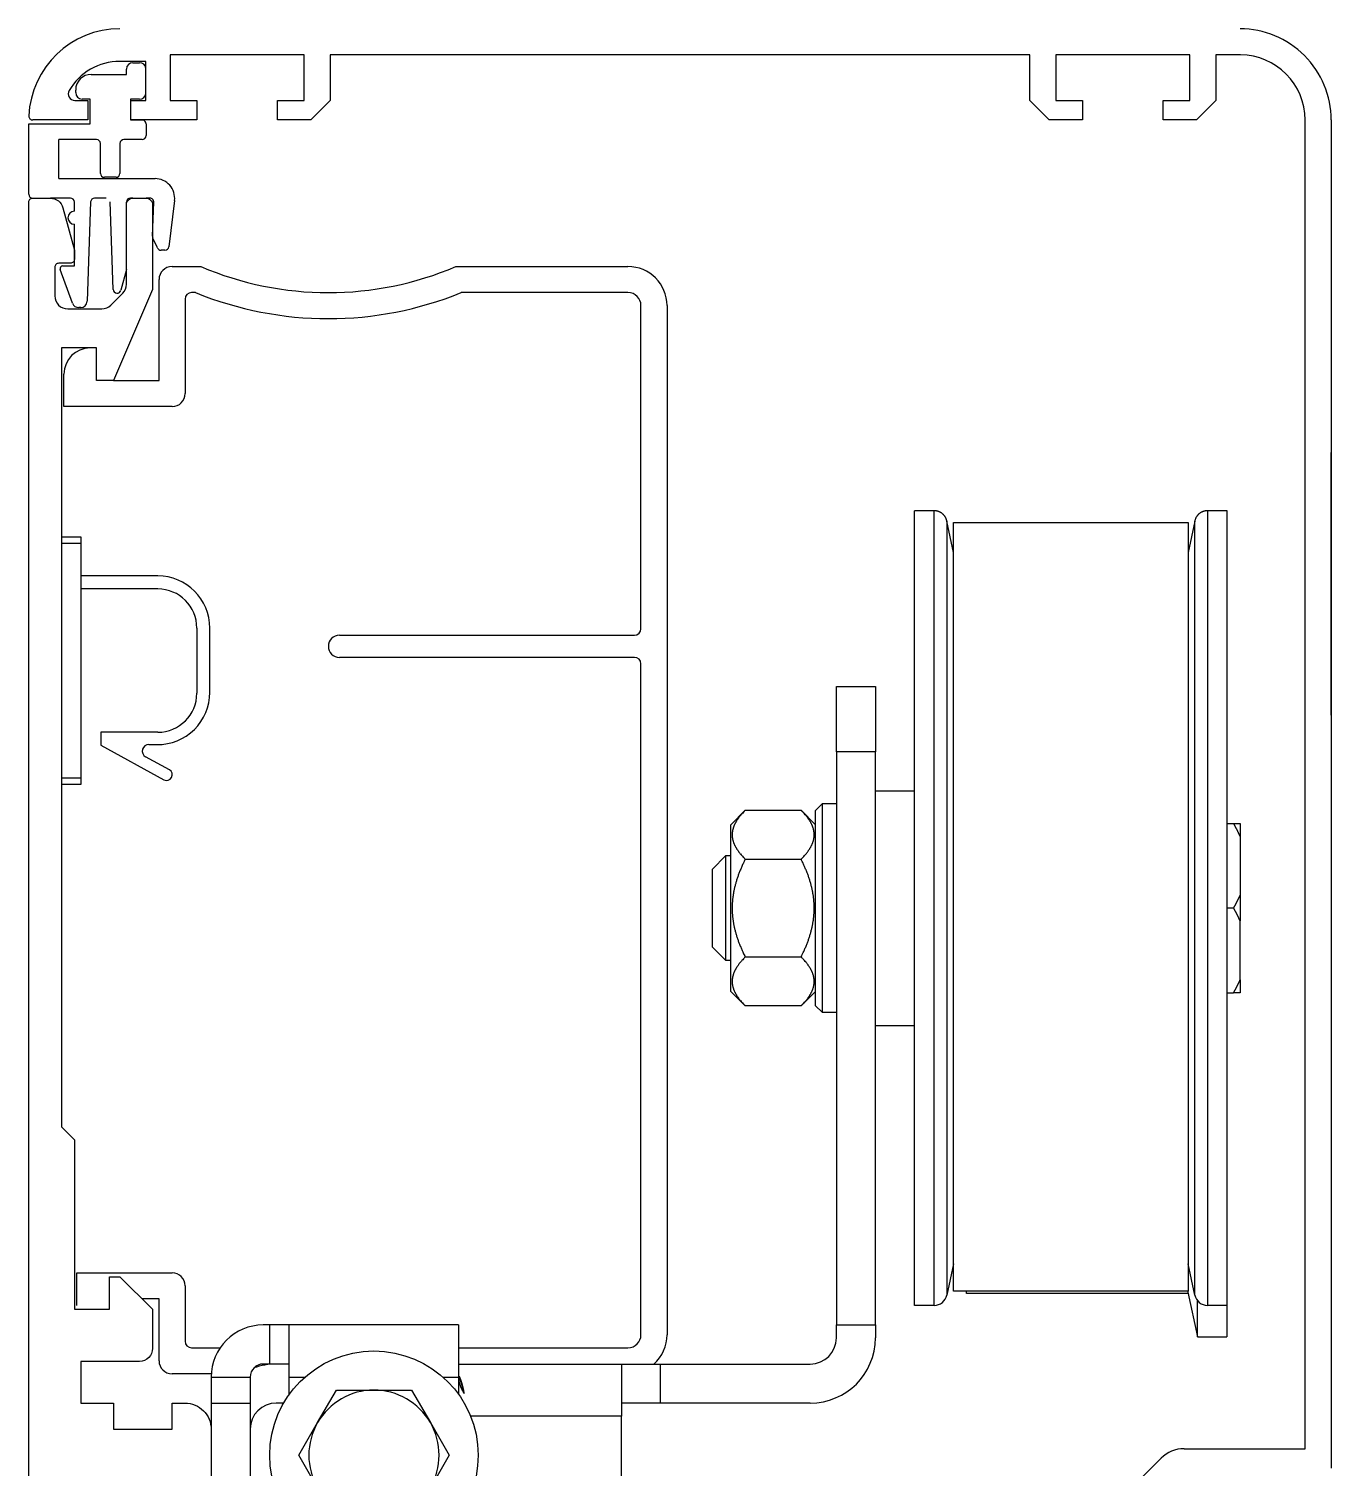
# Model space of a CAD drawing. Header units: centimetres. Extents: x 26569 to 160723, y -3143 to 14565.
# Drawn here: x 46027.74 to 46032.74, y 401.69 to 407.21 of the extents above; entities that cross this region are included whole.
import ezdxf

# ---------------------------------------------------------------- set-up
doc = ezdxf.new("R2010")
doc.units = ezdxf.units.CM
doc.header["$LTSCALE"] = 100
doc.layers.add('A-GLAZ-FRME', color=12, linetype='Continuous')

msp = doc.modelspace()

# ---------------------------------------------------------------- linework, layer by layer
at = {"layer": 'A-GLAZ-FRME'}
for p, q in [((46028.1918, 407.0869), (46028.0918, 407.0869)), ((46028.1421, 407.0818), (46028.1671, 407.0818)), ((46028.1918, 406.9368), (46028.1918, 407.0869)), ((46028.2842, 407.1118), (46028.2842, 406.9368)), ((46028.7993, 407.1118), (46028.2842, 407.1118)), ((46028.7993, 406.9368), (46028.7993, 407.1118)), ((46028.8992, 407.1118), (46028.8992, 406.9368)), ((46031.5843, 407.1118), (46028.8992, 407.1118)), ((46031.5843, 406.9368), (46031.5843, 407.1118)), ((46031.6843, 407.1118), (46031.6843, 406.9368)), ((46032.1993, 407.1118), (46031.6843, 407.1118)), ((46032.1993, 406.9368), (46032.1993, 407.1118)), ((46032.2992, 407.1118), (46032.2992, 406.9369)), ((46032.3932, 407.1118), (46032.2992, 407.1118)), ((46027.9821, 407.0368), (46028.1171, 407.0368)), ((46028.1171, 407.0368), (46028.1171, 407.0568)), ((46028.1918, 406.9627), (46028.1918, 407.061)), ((46027.9221, 406.9668), (46027.9221, 406.9768)), ((46027.9185, 406.9369), (46027.9693, 406.9369)), ((46027.9771, 406.9418), (46027.9471, 406.9418)), ((46027.9693, 406.9369), (46027.9693, 406.8618)), ((46027.9771, 406.8468), (46027.9771, 406.9418)), ((46028.1671, 406.9418), (46028.1321, 406.9418)), ((46028.1321, 406.9418), (46028.1321, 406.8618)), ((46028.1343, 406.9369), (46028.1918, 406.9369)), ((46028.1343, 406.8618), (46028.1343, 406.9368)), ((46028.2842, 406.9369), (46028.3868, 406.9369)), ((46028.3868, 406.9368), (46028.3868, 406.8618)), ((46028.6968, 406.9369), (46028.7993, 406.9369)), ((46028.6968, 406.8618), (46028.6968, 406.9368)), ((46028.8992, 406.9368), (46028.8243, 406.8618)), ((46031.6593, 406.8618), (46031.5843, 406.9368)), ((46031.6843, 406.9369), (46031.7868, 406.9369)), ((46031.7868, 406.9368), (46031.7868, 406.8618)), ((46032.0968, 406.9369), (46032.1993, 406.9369)), ((46032.0968, 406.8618), (46032.0968, 406.9368)), ((46032.2992, 406.9369), (46032.2243, 406.8618)), ((46027.8668, 406.8618), (46027.7571, 406.8618)), ((46027.9693, 406.8618), (46027.8668, 406.8618)), ((46028.1321, 406.8618), (46028.1761, 406.8618)), ((46028.3868, 406.8618), (46028.1343, 406.8618)), ((46028.8243, 406.8618), (46028.6968, 406.8618)), ((46031.7868, 406.8618), (46031.6593, 406.8618)), ((46032.2243, 406.8618), (46032.0968, 406.8618)), ((46032.6417, 402.2869), (46032.6417, 406.8619)), ((46032.7417, 406.8619), (46032.7417, 402.2869)), ((46027.7421, 406.5768), (46027.7421, 406.8468)), ((46027.7421, 406.8468), (46027.9771, 406.8468)), ((46028.1921, 406.8468), (46028.1921, 406.8018)), ((46028.0021, 406.7868), (46027.8571, 406.7868)), ((46027.8571, 406.6368), (46027.8571, 406.7868)), ((46028.0171, 406.6568), (46028.0171, 406.7718)), ((46028.0921, 406.7718), (46028.0921, 406.6568)), ((46028.1771, 406.7868), (46028.1071, 406.7868)), ((46028.0771, 406.6418), (46028.0321, 406.6418)), ((46027.8571, 406.6368), (46028.2271, 406.6368)), ((46027.7571, 406.5618), (46027.8252, 406.5618)), ((46027.9021, 406.5618), (46027.8252, 406.5618)), ((46027.9171, 406.5118), (46027.9171, 406.5468)), ((46027.9796, 406.5474), (46027.9663, 406.166)), ((46028.0396, 406.5618), (46027.9946, 406.5618)), ((46028.0663, 406.2113), (46028.0546, 406.5474)), ((46028.1171, 406.2874), (46028.1171, 406.5468)), ((46028.1421, 406.5618), (46028.1321, 406.5618)), ((46028.1421, 406.5618), (46028.1921, 406.5618)), ((46028.2071, 406.5618), (46028.1921, 406.5618)), ((46028.2171, 406.4157), (46028.2221, 406.5463)), ((46028.3016, 406.5527), (46028.2797, 406.375)), ((46027.9171, 406.3018), (46027.9171, 406.4618)), ((46028.2364, 406.3705), (46028.2185, 406.4088)), ((46028.2648, 406.3618), (46028.25, 406.3618)), ((46027.9101, 406.1583), (46027.8627, 406.2884)), ((46027.8721, 406.3018), (46027.9171, 406.3018)), ((46028.1171, 406.2874), (46028.0958, 406.208)), ((46028.2921, 406.2993), (46028.4022, 406.2993)), ((46029.382, 406.2993), (46030.0421, 406.2993)), ((46028.2421, 405.8618), (46028.2421, 406.2493)), ((46028.3822, 406.1993), (46028.3671, 406.1993)), ((46030.0421, 406.1993), (46029.402, 406.1993)), ((46027.9413, 406.1418), (46027.9336, 406.1418)), ((46028.3421, 406.1743), (46028.3421, 405.8118)), ((46030.0921, 404.9093), (46030.0921, 406.1493)), ((46030.1921, 406.1493), (46030.1921, 402.1993)), ((46028.0021, 405.8618), (46028.0021, 405.9868)), ((46027.8771, 405.7618), (46027.8771, 405.8868)), ((46028.0671, 405.8618), (46028.0021, 405.8618)), ((46028.0671, 405.8618), (46028.2421, 405.8618)), ((46028.2921, 405.7618), (46027.8771, 405.7618)), ((46032.7417, 404.5775), (46032.7417, 405.5861)), ((46031.2176, 405.3618), (46031.1421, 405.3618)), ((46031.1421, 402.3118), (46031.1421, 405.3618)), ((46031.2176, 402.3118), (46031.2176, 405.3618)), ((46031.2921, 405.2018), (46031.2665, 405.3222)), ((46031.2665, 405.3222), (46031.2665, 402.3514)), ((46031.2921, 405.3168), (46032.1921, 405.3168)), ((46031.2921, 402.3668), (46031.2921, 405.3168)), ((46032.2177, 405.3222), (46032.1921, 405.2018)), ((46032.1921, 405.3168), (46032.1921, 402.3668)), ((46032.2177, 402.3514), (46032.2177, 405.3222)), ((46032.3421, 405.3618), (46032.2666, 405.3618)), ((46032.2666, 405.3618), (46032.2666, 402.3118)), ((46032.3421, 402.3118), (46032.3421, 405.3618)), ((46027.8671, 405.2618), (46027.9421, 405.2618)), ((46027.9421, 405.2618), (46027.9421, 405.2368)), ((46027.9421, 405.2368), (46027.8671, 405.2368)), ((46027.9421, 405.2368), (46027.9421, 404.3368)), ((46028.2371, 405.1118), (46027.9421, 405.1118)), ((46028.2371, 405.0618), (46027.9421, 405.0618)), ((46028.3871, 404.9118), (46028.3871, 404.6618)), ((46028.4371, 404.6645), (46028.4371, 404.9118)), ((46028.9346, 404.8843), (46030.0671, 404.8843)), ((46030.0671, 404.7993), (46028.9346, 404.7993)), ((46030.0921, 402.1993), (46030.0921, 404.7743)), ((46030.8421, 404.6868), (46030.9921, 404.6868)), ((46030.8421, 404.4368), (46030.8421, 404.6868)), ((46030.9921, 404.6868), (46030.9921, 404.4368)), ((46028.2371, 404.5118), (46028.0192, 404.5118)), ((46028.0192, 404.5118), (46028.0192, 404.4618)), ((46028.0192, 404.4618), (46028.2607, 404.3296)), ((46028.2029, 404.4649), (46028.2346, 404.4645)), ((46030.9921, 404.4368), (46030.8421, 404.4368)), ((46030.8421, 404.4368), (46030.8421, 402.2368)), ((46030.9921, 402.2368), (46030.9921, 404.4368)), ((46028.2818, 404.3681), (46028.1906, 404.418)), ((46027.8671, 404.3368), (46027.9421, 404.3368)), ((46027.9421, 404.3368), (46027.9421, 404.3118)), ((46032.2692, 404.3657), (46032.2692, 404.3657)), ((46032.2692, 404.3657), (46032.2692, 404.3657)), ((46027.9421, 404.3118), (46027.8671, 404.3118)), ((46030.9921, 404.2868), (46031.1421, 404.2868)), ((46030.4924, 404.2121), (46030.4371, 404.1568)), ((46030.4924, 404.2121), (46030.7068, 404.2121)), ((46030.7621, 404.1568), (46030.7068, 404.2121)), ((46030.7871, 404.2368), (46030.7621, 404.2118)), ((46030.7621, 403.8368), (46030.7621, 404.2118)), ((46030.8421, 404.2368), (46030.7871, 404.2368)), ((46030.7871, 404.2368), (46030.7871, 403.8368)), ((46030.4371, 403.5168), (46030.4371, 404.1568)), ((46032.3421, 404.1616), (46032.3671, 404.1616)), ((46032.3671, 404.1616), (46032.3921, 404.1616)), ((46032.3921, 404.1616), (46032.3921, 404.1122)), ((46032.3921, 404.1122), (46032.3921, 403.8862)), ((46030.4171, 404.0368), (46030.3671, 403.9868)), ((46030.3671, 403.8368), (46030.3671, 403.9868)), ((46030.4371, 404.0368), (46030.4171, 404.0368)), ((46030.4171, 404.0368), (46030.4171, 403.8368)), ((46030.4924, 404.0245), (46030.7068, 404.0245)), ((46032.3921, 403.8862), (46032.3921, 403.8368)), ((46030.3671, 403.6868), (46030.3671, 403.8368)), ((46030.4171, 403.8368), (46030.4171, 403.6368)), ((46030.7621, 403.4618), (46030.7621, 403.8368)), ((46030.7871, 403.8368), (46030.7871, 403.4368)), ((46032.3671, 403.8368), (46032.3421, 403.8368)), ((46032.3921, 403.8368), (46032.3921, 403.7875)), ((46032.3921, 403.5614), (46032.3921, 403.7875)), ((46030.3671, 403.6868), (46030.4171, 403.6368)), ((46030.4171, 403.6368), (46030.4371, 403.6368)), ((46030.4924, 403.6492), (46030.7068, 403.6492)), ((46032.3921, 403.5614), (46032.3921, 403.5121)), ((46030.4924, 403.4616), (46030.4371, 403.5168)), ((46030.7621, 403.5168), (46030.7068, 403.4616)), ((46032.3421, 403.5121), (46032.3671, 403.5121)), ((46032.3921, 403.5121), (46032.3671, 403.5121)), ((46030.7068, 403.4616), (46030.4924, 403.4616)), ((46030.7621, 403.4618), (46030.7871, 403.4368)), ((46030.7871, 403.4368), (46030.8421, 403.4368)), ((46030.9921, 403.3868), (46031.1421, 403.3868)), ((46031.2921, 402.4718), (46031.2665, 402.3514)), ((46032.2177, 402.3514), (46032.1921, 402.4718)), ((46027.9271, 402.3118), (46027.9271, 402.4368)), ((46027.9271, 402.4368), (46028.2921, 402.4368)), ((46028.0521, 402.2968), (46028.0521, 402.4218)), ((46028.0521, 402.4218), (46028.0921, 402.4218)), ((46028.3421, 402.3868), (46028.3421, 402.1743)), ((46028.2421, 402.3368), (46028.1771, 402.3368)), ((46028.2421, 402.0993), (46028.2421, 402.3368)), ((46032.1921, 402.3668), (46031.2921, 402.3668)), ((46031.3416, 402.358), (46031.3416, 402.3668)), ((46032.1916, 402.358), (46031.3416, 402.358)), ((46032.1916, 402.3668), (46032.1916, 402.358)), ((46032.1916, 402.363), (46032.2282, 402.1909)), ((46032.2282, 402.1909), (46032.2282, 402.3298)), ((46031.2176, 402.3118), (46031.1421, 402.3118)), ((46032.3421, 402.3118), (46032.2666, 402.3118)), ((46032.3416, 402.3118), (46032.3416, 402.1909)), ((46032.6417, 402.0369), (46032.6417, 402.2869)), ((46032.6417, 402.2869), (46032.6417, 402.2869)), ((46032.7417, 402.2869), (46032.7417, 402.0369)), ((46032.7417, 402.2869), (46032.7417, 402.2869)), ((46028.6671, 402.2368), (46028.6421, 402.2368)), ((46028.6671, 402.0868), (46028.6671, 402.2368)), ((46028.7421, 402.2368), (46028.6671, 402.2368)), ((46029.3921, 402.2368), (46028.7421, 402.2368)), ((46028.7421, 402.0368), (46028.7421, 402.2368)), ((46029.3921, 402.2368), (46029.3921, 402.0368)), ((46030.8421, 402.1868), (46030.8421, 402.2368)), ((46030.8421, 402.2368), (46030.9921, 402.2368)), ((46030.9921, 402.2368), (46030.9921, 402.1868)), ((46032.2282, 402.1909), (46032.3416, 402.1909)), ((46028.3671, 402.1493), (46028.4767, 402.1493)), ((46029.3921, 402.1493), (46030.0421, 402.1493)), ((46028.6671, 402.0868), (46028.6421, 402.0868)), ((46028.7421, 402.0868), (46028.6671, 402.0868)), ((46029.3921, 402.0868), (46030.0171, 402.0868)), ((46030.0171, 402.0868), (46030.0171, 401.8868)), ((46030.0171, 402.0868), (46030.1671, 402.0868)), ((46030.1671, 401.9368), (46030.1671, 402.0868)), ((46030.1671, 402.0868), (46030.7421, 402.0868)), ((46028.4425, 402.0493), (46028.2921, 402.0493)), ((46028.4421, 402.0368), (46028.5921, 402.0368)), ((46028.4421, 402.0368), (46028.4421, 401.9368)), ((46028.5921, 402.0368), (46028.5921, 401.9368)), ((46028.7421, 402.0368), (46028.8025, 402.0368)), ((46028.7421, 401.9669), (46028.7421, 402.0368)), ((46029.3317, 402.0368), (46029.3921, 402.0368)), ((46029.3921, 402.0368), (46029.3921, 401.97)), ((46032.6417, 401.7619), (46032.6417, 402.0369)), ((46032.7417, 402.0369), (46032.7417, 401.6869)), ((46028.8506, 401.8618), (46028.9228, 401.9868)), ((46028.9228, 401.9868), (46029.0671, 401.9868)), ((46029.0671, 401.9868), (46029.2114, 401.9868)), ((46029.2114, 401.9868), (46029.2836, 401.8618)), ((46028.4421, 401.9368), (46028.4421, 401.8368)), ((46028.4421, 401.9368), (46028.5921, 401.9368)), ((46028.5921, 401.9368), (46028.5921, 401.6036)), ((46028.7207, 401.9368), (46028.6921, 401.9368)), ((46030.1671, 401.9368), (46030.0171, 401.9368)), ((46030.7421, 401.9368), (46030.1671, 401.9368)), ((46028.7784, 401.7368), (46028.8506, 401.8618)), ((46029.2836, 401.8618), (46029.3558, 401.7368)), ((46030.0171, 401.8868), (46029.4379, 401.8868)), ((46030.0171, 401.6368), (46030.0171, 401.8868)), ((46028.8506, 401.6118), (46028.7784, 401.7368)), ((46029.3558, 401.7368), (46029.2836, 401.6118)), ((46031.9247, 401.5613), (46032.0887, 401.7253)), ((46032.1771, 401.7619), (46032.6417, 401.7619))]:
    msp.add_line(p, q, dxfattribs=at)
at = {"layer": 'A-GLAZ-FRME', "elevation": 0}
for points in [[(46027.7421, 398.5118), (46027.7421, 399.0118, -0.414214), (46027.7671, 399.0368), (46027.7847, 399.0368, 0.458249), (46027.8095, 399.0655, -0.099361), (46027.8858, 400.5886), (46027.8735, 400.6168), (46027.7421, 400.8371), (46027.7421, 406.5468, -0.414214), (46027.7571, 406.5618), (46027.8252, 406.5618, -0.339454), (46027.8734, 406.5248)], [(46027.8734, 406.5248), (46027.9171, 406.3618), (46027.9171, 406.3268, -0.414214), (46027.9021, 406.3118), (46027.8571, 406.3118, 0.414214), (46027.8421, 406.2968), (46027.8421, 406.1868, 0.414214), (46027.8921, 406.1368), (46028.0221, 406.1368, 0.198912), (46028.0575, 406.1515), (46028.1025, 406.1965, 0.198912), (46028.1171, 406.2318), (46028.1171, 406.5368, -0.414214), (46028.1421, 406.5618), (46028.1921, 406.5618, -0.414214), (46028.2171, 406.5368), (46028.2171, 406.2118), (46028.0671, 405.8618), (46028.0021, 405.8618), (46028.0021, 405.9868), (46027.8671, 405.9868), (46027.8671, 402.9968), (46027.9171, 402.9468), (46027.9171, 402.2968), (46028.0521, 402.2968), (46028.0521, 402.4218), (46028.0921, 402.4218), (46028.2171, 402.2968), (46028.2171, 402.1468, -0.414214), (46028.1671, 402.0968), (46027.9421, 402.0968), (46027.9421, 401.9368), (46028.0671, 401.9368), (46028.0671, 401.8368), (46028.2921, 401.8368), (46028.2921, 401.9368), (46028.3421, 401.9368, -0.414214), (46028.4421, 401.8368), (46028.4421, 401.4868)]]:
    msp.add_lwpolyline(points, format="xyb", dxfattribs=at)
at = {"layer": 'A-GLAZ-FRME'}
for points in [[(46031.2665, 405.3222, 0.010638), (46031.2659, 405.3249, 0.019769), (46031.2655, 405.3264, 0.001791), (46031.2642, 405.3299, 0.010679), (46031.264, 405.3305, 0.011435), (46031.2631, 405.3325, 0.010954), (46031.2622, 405.3345, 0.011607), (46031.2611, 405.3365, 0.011236), (46031.2599, 405.3385, 0.011753), (46031.2586, 405.3404, 0.011437), (46031.2573, 405.3423, 0.011808), (46031.2558, 405.3441, 0.011614), (46031.2542, 405.3459, 0.011866), (46031.2526, 405.3476, 0.011759), (46031.2509, 405.3492, 0.011831), (46031.2491, 405.3507, 0.011832), (46031.2472, 405.3521, 0.011744), (46031.2453, 405.3535, 0.011846), (46031.2433, 405.3547, 0.011619), (46031.2412, 405.3559, 0.011829), (46031.2392, 405.357, 0.011451), (46031.237, 405.3579, 0.011744), (46031.2349, 405.3588, 0.01122), (46031.2329, 405.3594, 0.00942), (46031.2306, 405.3601, 0.013159), (46031.2301, 405.3602, 0.00146), (46031.2262, 405.3611, 0.031291), (46031.2227, 405.3616, 0.021566), (46031.2176, 405.3618)], [(46032.2666, 405.3618, 0.010649), (46032.2638, 405.3618, 0.019794), (46032.2624, 405.3617, 0.001791), (46032.2586, 405.3612, 0.010669), (46032.258, 405.3611, 0.011423), (46032.2559, 405.3607, 0.010969), (46032.2537, 405.3601, 0.011617), (46032.2515, 405.3595, 0.011221), (46032.2493, 405.3588, 0.011736), (46032.2472, 405.3579, 0.011439), (46032.2451, 405.357, 0.011828), (46032.243, 405.3559, 0.011622), (46032.2409, 405.3547, 0.011855), (46032.2389, 405.3535, 0.011743), (46032.237, 405.3521, 0.011833), (46032.2351, 405.3507, 0.01185), (46032.2333, 405.3492, 0.011758), (46032.2316, 405.3476, 0.011845), (46032.23, 405.3459, 0.011596), (46032.2284, 405.3441, 0.011809), (46032.227, 405.3423, 0.011456), (46032.2256, 405.3404, 0.011751), (46032.2243, 405.3385, 0.011238), (46032.2232, 405.3367, 0.009432), (46032.2221, 405.3345, 0.013155), (46032.2219, 405.3341, 0.00146), (46032.2202, 405.3305, 0.031276), (46032.219, 405.3272, 0.021557), (46032.2177, 405.3222)], [(46030.4924, 404.2121, 0.004047), (46030.4878, 404.2075, 0.007622), (46030.4855, 404.205, 0.000247), (46030.4795, 404.1985, 0.00404), (46030.4792, 404.1981, 0.004523), (46030.4763, 404.1948, 0.004392), (46030.4734, 404.1913, 0.004923), (46030.4708, 404.1881, 0.004782), (46030.4682, 404.1847, 0.005349), (46030.4659, 404.1816, 0.005188), (46030.4635, 404.1783, 0.005788), (46030.4614, 404.1752, 0.005626), (46030.4594, 404.1719, 0.006253), (46030.4575, 404.1689, 0.006076), (46030.4557, 404.1657, 0.006711), (46030.454, 404.1627, 0.006537), (46030.4524, 404.1596, 0.007176), (46030.451, 404.1566, 0.00699), (46030.4497, 404.1535, 0.00763), (46030.4485, 404.1506, 0.007473), (46030.4473, 404.1476, 0.00805), (46030.4464, 404.1446, 0.007883), (46030.4454, 404.1416, 0.008373), (46030.4447, 404.1387, 0.008255), (46030.444, 404.1358, 0.008671), (46030.4434, 404.1329, 0.008564), (46030.4429, 404.1299, 0.008862), (46030.4426, 404.127, 0.008802), (46030.4423, 404.1241, 0.008957), (46030.4422, 404.1212, 0.008929), (46030.4421, 404.1183, 0.008929), (46030.4422, 404.1154, 0.008957), (46030.4423, 404.1125, 0.008802), (46030.4426, 404.1096, 0.008862), (46030.4429, 404.1067, 0.008564), (46030.4434, 404.1037, 0.008671), (46030.444, 404.1008, 0.008255), (46030.4447, 404.0979, 0.008373), (46030.4454, 404.095, 0.007883), (46030.4464, 404.0919, 0.008052), (46030.4473, 404.089, 0.007471), (46030.4485, 404.086, 0.007621), (46030.4497, 404.0831, 0.006991), (46030.451, 404.08, 0.007185), (46030.4524, 404.077, 0.006544), (46030.454, 404.0739, 0.006713), (46030.4557, 404.0709, 0.006066), (46030.4575, 404.0677, 0.006241), (46030.4594, 404.0647, 0.005629), (46030.4614, 404.0614, 0.005801), (46030.4635, 404.0583, 0.005194), (46030.4659, 404.055, 0.005338), (46030.4682, 404.0519, 0.004774), (46030.4706, 404.0488, 0.004033), (46030.4734, 404.0453, 0.005301), (46030.4736, 404.045, 0.000212), (46030.4792, 404.0385, 0.012384), (46030.4844, 404.0326, 0.008631), (46030.4924, 404.0245)], [(46030.7068, 404.0245, 0.004037), (46030.7114, 404.0291, 0.007604), (46030.7137, 404.0316, 0.000246), (46030.7197, 404.0381, 0.004031), (46030.7201, 404.0385, 0.004533), (46030.7229, 404.0418, 0.004405), (46030.7258, 404.0453, 0.004929), (46030.7284, 404.0485, 0.004777), (46030.731, 404.0519, 0.005335), (46030.7333, 404.055, 0.005184), (46030.7357, 404.0583, 0.005797), (46030.7378, 404.0614, 0.005632), (46030.7399, 404.0647, 0.006252), (46030.7417, 404.0677, 0.00607), (46030.7436, 404.0709, 0.006709), (46030.7452, 404.0739, 0.00654), (46030.7468, 404.077, 0.00719), (46030.7482, 404.08, 0.007009), (46030.7496, 404.0831, 0.007622), (46030.7507, 404.086, 0.007453), (46030.7519, 404.089, 0.008033), (46030.7529, 404.092, 0.007883), (46030.7538, 404.095, 0.008393), (46030.7545, 404.0979, 0.008255), (46030.7552, 404.1008, 0.008672), (46030.7558, 404.1037, 0.00858), (46030.7563, 404.1067, 0.008868), (46030.7566, 404.1096, 0.008797), (46030.7569, 404.1125, 0.008941), (46030.7571, 404.1154, 0.008929), (46030.7571, 404.1183, 0.008929), (46030.7571, 404.1212, 0.008941), (46030.7569, 404.1241, 0.008797), (46030.7566, 404.127, 0.008868), (46030.7563, 404.1299, 0.00858), (46030.7558, 404.1329, 0.008672), (46030.7552, 404.1358, 0.008255), (46030.7545, 404.1387, 0.008393), (46030.7538, 404.1416, 0.007883), (46030.7529, 404.1446, 0.00803), (46030.7519, 404.1476, 0.007455), (46030.7507, 404.1506, 0.007631), (46030.7496, 404.1535, 0.007008), (46030.7482, 404.1566, 0.00718), (46030.7468, 404.1596, 0.006533), (46030.7452, 404.1627, 0.006707), (46030.7436, 404.1657, 0.00608), (46030.7417, 404.1689, 0.006264), (46030.7399, 404.1719, 0.005629), (46030.7378, 404.1752, 0.005784), (46030.7357, 404.1783, 0.005179), (46030.7333, 404.1816, 0.005345), (46030.731, 404.1847, 0.004785), (46030.7287, 404.1878, 0.004025), (46030.7258, 404.1913, 0.00529), (46030.7256, 404.1916, 0.000212), (46030.7201, 404.1981, 0.012403), (46030.7148, 404.204, 0.008643), (46030.7068, 404.2121)], [(46032.3921, 404.1122, 0.000556), (46032.3917, 404.1133, 0.00111), (46032.3914, 404.1138, 0.000005), (46032.3907, 404.1154, 0.000608), (46032.3907, 404.1154, 0.000536), (46032.3904, 404.1162, 0.000592), (46032.39, 404.117, 0.00053), (46032.3897, 404.1177, 0.000477), (46032.3893, 404.1185, 0.000473), (46032.389, 404.1194, 0.000531), (46032.3886, 404.1201, 0.000576), (46032.3883, 404.1209, 0.000525), (46032.3879, 404.1217, 0.0005), (46032.3875, 404.1225, 0.000528), (46032.3871, 404.1233, 0.000522), (46032.3868, 404.1241, 0.000508), (46032.3864, 404.1249, 0.0005), (46032.386, 404.1257, 0.000518), (46032.3856, 404.1265, 0.00051), (46032.3853, 404.1273, 0.000505), (46032.3849, 404.1281, 0.000483), (46032.3845, 404.1289, 0.000477), (46032.3841, 404.1297, 0.0005), (46032.3837, 404.1306, 0.000502), (46032.3833, 404.1314, 0.000526), (46032.3829, 404.1322, 0.00052), (46032.3825, 404.133, 0.000497), (46032.3821, 404.1338, 0.000507), (46032.3817, 404.1346, 0.000469), (46032.3813, 404.1354, 0.000464), (46032.3808, 404.1363, 0.000471), (46032.3804, 404.1371, 0.000482), (46032.38, 404.1379, 0.000504), (46032.3796, 404.1387, 0.000491), (46032.3792, 404.1396, 0.000483), (46032.3787, 404.1404, 0.000487), (46032.3783, 404.1412, 0.000478), (46032.3779, 404.1421, 0.000487), (46032.3774, 404.1429, 0.000464), (46032.377, 404.1437, 0.00046), (46032.3766, 404.1446, 0.000453), (46032.3761, 404.1454, 0.000462), (46032.3757, 404.1462, 0.000467), (46032.3752, 404.1471, 0.000455), (46032.3748, 404.1479, 0.000463), (46032.3743, 404.1488, 0.000467), (46032.3738, 404.1496, 0.000472), (46032.3734, 404.1504, 0.000473), (46032.3729, 404.1513, 0.000449), (46032.3724, 404.1521, 0.000453), (46032.372, 404.153, 0.000433), (46032.3715, 404.1538, 0.000423), (46032.371, 404.1547, 0.000453), (46032.3706, 404.1555, 0.000384), (46032.3701, 404.1564, 0.000576), (46032.3701, 404.1564, 0.000002), (46032.3691, 404.1581, 0.00127), (46032.3683, 404.1595, 0.000851), (46032.3671, 404.1616)], [(46030.4924, 404.0245, 0.003098), (46030.4878, 404.0151, 0.005932), (46030.4855, 404.0102, 0.000145), (46030.4794, 403.997, 0.003092), (46030.4792, 403.9964, 0.003273), (46030.4763, 403.9897, 0.003245), (46030.4734, 403.9829, 0.003428), (46030.4708, 403.9763, 0.00339), (46030.4682, 403.9697, 0.00357), (46030.4658, 403.9633, 0.00354), (46030.4635, 403.9568, 0.003715), (46030.4614, 403.9505, 0.003678), (46030.4594, 403.9441, 0.003846), (46030.4575, 403.9379, 0.003816), (46030.4557, 403.9317, 0.003978), (46030.454, 403.9256, 0.003946), (46030.4524, 403.9194, 0.004088), (46030.451, 403.9134, 0.004053), (46030.4497, 403.9073, 0.004196), (46030.4485, 403.9014, 0.004178), (46030.4473, 403.8954, 0.004295), (46030.4463, 403.8895, 0.004264), (46030.4454, 403.8835, 0.004349), (46030.4447, 403.8777, 0.004337), (46030.444, 403.8718, 0.004414), (46030.4434, 403.8659, 0.004397), (46030.4429, 403.8601, 0.004452), (46030.4426, 403.8543, 0.004444), (46030.4423, 403.8485, 0.004471), (46030.4422, 403.8426, 0.004466), (46030.4421, 403.8368, 0.004466), (46030.4422, 403.831, 0.004472), (46030.4423, 403.8252, 0.004444), (46030.4426, 403.8194, 0.004451), (46030.4429, 403.8136, 0.004397), (46030.4434, 403.8077, 0.004414), (46030.444, 403.8019, 0.004338), (46030.4447, 403.796, 0.004351), (46030.4454, 403.7902, 0.004264), (46030.4463, 403.7842, 0.004293), (46030.4473, 403.7783, 0.004176), (46030.4485, 403.7723, 0.004196), (46030.4497, 403.7664, 0.004055), (46030.451, 403.7603, 0.004089), (46030.4524, 403.7543, 0.003946), (46030.454, 403.7481, 0.003978), (46030.4557, 403.742, 0.003815), (46030.4575, 403.7358, 0.003844), (46030.4594, 403.7296, 0.003677), (46030.4614, 403.7232, 0.003715), (46030.4635, 403.7169, 0.003543), (46030.4658, 403.7104, 0.003574), (46030.4682, 403.704, 0.00339), (46030.4705, 403.698, 0.002772), (46030.4734, 403.6908, 0.003897), (46030.4736, 403.6904, 0.000118), (46030.4792, 403.6773, 0.009342), (46030.4843, 403.6657, 0.006424), (46030.4924, 403.6492)], [(46030.7068, 403.6492, 0.003094), (46030.7114, 403.6585, 0.005925), (46030.7137, 403.6634, 0.000145), (46030.7198, 403.6767, 0.003093), (46030.7201, 403.6773, 0.003276), (46030.723, 403.684, 0.003243), (46030.7258, 403.6908, 0.003426), (46030.7284, 403.6973, 0.003392), (46030.731, 403.704, 0.003571), (46030.7334, 403.7104, 0.003536), (46030.7357, 403.7169, 0.003713), (46030.7378, 403.7232, 0.003679), (46030.7399, 403.7296, 0.003851), (46030.7417, 403.7357, 0.003818), (46030.7436, 403.742, 0.003976), (46030.7452, 403.7481, 0.003943), (46030.7468, 403.7543, 0.004091), (46030.7482, 403.7603, 0.004065), (46030.7496, 403.7664, 0.004196), (46030.7508, 403.7723, 0.004166), (46030.7519, 403.7783, 0.004282), (46030.7529, 403.7842, 0.004263), (46030.7538, 403.7902, 0.004361), (46030.7546, 403.796, 0.004338), (46030.7552, 403.8019, 0.004414), (46030.7558, 403.8077, 0.004405), (46030.7563, 403.8136, 0.004454), (46030.7566, 403.8194, 0.004442), (46030.7569, 403.8252, 0.004464), (46030.7571, 403.831, 0.004466), (46030.7571, 403.8368, 0.004466), (46030.7571, 403.8426, 0.004463), (46030.7569, 403.8485, 0.004442), (46030.7566, 403.8543, 0.004455), (46030.7563, 403.8601, 0.004405), (46030.7558, 403.8659, 0.004414), (46030.7552, 403.8718, 0.004337), (46030.7546, 403.8777, 0.004359), (46030.7538, 403.8835, 0.004264), (46030.7529, 403.8895, 0.004284), (46030.7519, 403.8954, 0.004168), (46030.7508, 403.9014, 0.004196), (46030.7496, 403.9073, 0.004063), (46030.7482, 403.9134, 0.004091), (46030.7468, 403.9194, 0.003944), (46030.7452, 403.9256, 0.003975), (46030.7436, 403.9317, 0.003818), (46030.7417, 403.9379, 0.003853), (46030.7399, 403.9441, 0.00368), (46030.7378, 403.9505, 0.003713), (46030.7357, 403.9568, 0.003533), (46030.7334, 403.9633, 0.003568), (46030.731, 403.9697, 0.003392), (46030.7287, 403.9756, 0.002772), (46030.7258, 403.9829, 0.003901), (46030.7256, 403.9833, 0.000118), (46030.7201, 403.9964, 0.009349), (46030.7149, 404.0079, 0.006428), (46030.7068, 404.0245)], [(46032.3671, 403.8368, 0.000463), (46032.3678, 403.838, 0.00092), (46032.3681, 403.8386, 0.000004), (46032.3691, 403.8403, 0.000488), (46032.3691, 403.8403, 0.000423), (46032.3696, 403.8412, 0.000484), (46032.3701, 403.842, 0.000492), (46032.3705, 403.8428, 0.000451), (46032.371, 403.8437, 0.000393), (46032.3715, 403.8446, 0.000396), (46032.372, 403.8454, 0.000458), (46032.3725, 403.8463, 0.000487), (46032.3729, 403.8471, 0.000498), (46032.3734, 403.8479, 0.000449), (46032.3738, 403.8488, 0.000429), (46032.3743, 403.8497, 0.000462), (46032.3748, 403.8505, 0.000487), (46032.3752, 403.8514, 0.000475), (46032.3757, 403.8522, 0.000455), (46032.3761, 403.853, 0.000446), (46032.3766, 403.8539, 0.000467), (46032.377, 403.8547, 0.000495), (46032.3774, 403.8556, 0.000487), (46032.3778, 403.8563, 0.000441), (46032.3783, 403.8572, 0.000461), (46032.3788, 403.8581, 0.000504), (46032.3792, 403.8589, 0.00053), (46032.3796, 403.8597, 0.00051), (46032.38, 403.8605, 0.000443), (46032.3804, 403.8613, 0.000434), (46032.3808, 403.8622, 0.00047), (46032.3813, 403.863, 0.000505), (46032.3817, 403.8638, 0.000532), (46032.3821, 403.8646, 0.000475), (46032.3825, 403.8654, 0.000482), (46032.3829, 403.8663, 0.000526), (46032.3833, 403.8671, 0.000534), (46032.3837, 403.8679, 0.000499), (46032.3841, 403.8687, 0.000477), (46032.3845, 403.8695, 0.000513), (46032.3849, 403.8703, 0.000505), (46032.3852, 403.8711, 0.000474), (46032.3856, 403.8719, 0.000494), (46032.386, 403.8727, 0.000521), (46032.3864, 403.8735, 0.000547), (46032.3868, 403.8743, 0.000529), (46032.3871, 403.8751, 0.000491), (46032.3875, 403.8759, 0.000472), (46032.3879, 403.8767, 0.000523), (46032.3883, 403.8776, 0.000573), (46032.3886, 403.8783, 0.000562), (46032.389, 403.8791, 0.000501), (46032.3893, 403.8799, 0.000479), (46032.3897, 403.8806, 0.000415), (46032.39, 403.8815, 0.000656), (46032.39, 403.8815, 0.000003), (46032.3907, 403.8831, 0.001603), (46032.3913, 403.8843, 0.001069), (46032.3921, 403.8862)], [(46032.3921, 403.7875, 0.000585), (46032.3917, 403.7885, 0.001168), (46032.3914, 403.789, 0.000005), (46032.3907, 403.7906, 0.000542), (46032.3907, 403.7906, 0.000501), (46032.3904, 403.7915, 0.000601), (46032.39, 403.7922, 0.000551), (46032.3897, 403.7929, 0.000456), (46032.3893, 403.7938, 0.000465), (46032.3889, 403.7946, 0.000559), (46032.3886, 403.7954, 0.000606), (46032.3883, 403.7961, 0.000529), (46032.3879, 403.797, 0.000466), (46032.3875, 403.7978, 0.000497), (46032.3871, 403.7985, 0.000522), (46032.3868, 403.7993, 0.000515), (46032.3864, 403.8001, 0.000523), (46032.386, 403.801, 0.000534), (46032.3856, 403.8018, 0.000494), (46032.3853, 403.8026, 0.000482), (46032.3849, 403.8034, 0.000475), (46032.3845, 403.8042, 0.000485), (46032.3841, 403.805, 0.000523), (46032.3837, 403.8058, 0.000511), (46032.3833, 403.8066, 0.000518), (46032.3829, 403.8074, 0.000521), (46032.3825, 403.8082, 0.000497), (46032.3821, 403.8091, 0.000507), (46032.3817, 403.8099, 0.000469), (46032.3813, 403.8107, 0.000471), (46032.3808, 403.8115, 0.000463), (46032.3804, 403.8123, 0.000452), (46032.38, 403.8132, 0.000503), (46032.3796, 403.814, 0.000531), (46032.3792, 403.8148, 0.000504), (46032.3788, 403.8156, 0.000462), (46032.3783, 403.8165, 0.000441), (46032.3778, 403.8173, 0.000496), (46032.3774, 403.8181, 0.000486), (46032.377, 403.8189, 0.000444), (46032.3766, 403.8198, 0.000436), (46032.3761, 403.8207, 0.00046), (46032.3757, 403.8215, 0.000499), (46032.3752, 403.8223, 0.000495), (46032.3748, 403.8231, 0.000455), (46032.3743, 403.824, 0.000437), (46032.3738, 403.8248, 0.000441), (46032.3734, 403.8257, 0.000473), (46032.3729, 403.8265, 0.000481), (46032.3725, 403.8274, 0.000469), (46032.372, 403.8282, 0.000419), (46032.3715, 403.8291, 0.000402), (46032.371, 403.8299, 0.000444), (46032.3706, 403.8307, 0.000389), (46032.3701, 403.8317, 0.000711), (46032.3701, 403.8317, 0.000003), (46032.3691, 403.8334, 0.001269), (46032.3683, 403.8348, 0.00085), (46032.3671, 403.8368)], [(46030.4924, 403.6492, 0.004047), (46030.4878, 403.6446, 0.007623), (46030.4855, 403.6421, 0.000246), (46030.4795, 403.6356, 0.004033), (46030.4792, 403.6352, 0.004521), (46030.4763, 403.6319, 0.004394), (46030.4734, 403.6284, 0.00493), (46030.4708, 403.6252, 0.004784), (46030.4682, 403.6218, 0.005346), (46030.4659, 403.6186, 0.005191), (46030.4635, 403.6153, 0.005786), (46030.4614, 403.6123, 0.00562), (46030.4594, 403.609, 0.00625), (46030.4575, 403.606, 0.006078), (46030.4557, 403.6028, 0.006718), (46030.454, 403.5998, 0.006539), (46030.4524, 403.5967, 0.007174), (46030.451, 403.5937, 0.00699), (46030.4497, 403.5906, 0.00763), (46030.4485, 403.5877, 0.007473), (46030.4473, 403.5846, 0.00805), (46030.4464, 403.5817, 0.007884), (46030.4454, 403.5787, 0.008372), (46030.4447, 403.5758, 0.008253), (46030.444, 403.5728, 0.00867), (46030.4434, 403.57, 0.008565), (46030.4429, 403.567, 0.008865), (46030.4426, 403.5641, 0.008803), (46030.4423, 403.5612, 0.008956), (46030.4422, 403.5583, 0.008929), (46030.4421, 403.5554, 0.008929), (46030.4422, 403.5525, 0.008957), (46030.4423, 403.5496, 0.008802), (46030.4426, 403.5466, 0.008862), (46030.4429, 403.5438, 0.008564), (46030.4434, 403.5408, 0.00867), (46030.444, 403.5379, 0.008256), (46030.4447, 403.5349, 0.008378), (46030.4454, 403.532, 0.007884), (46030.4464, 403.529, 0.008048), (46030.4473, 403.5261, 0.007469), (46030.4485, 403.5231, 0.007629), (46030.4497, 403.5201, 0.006992), (46030.451, 403.5171, 0.007174), (46030.4524, 403.5141, 0.006539), (46030.454, 403.511, 0.006721), (46030.4557, 403.508, 0.006076), (46030.4575, 403.5048, 0.00624), (46030.4594, 403.5017, 0.005621), (46030.4614, 403.4985, 0.005796), (46030.4635, 403.4954, 0.005198), (46030.4659, 403.4921, 0.005348), (46030.4682, 403.489, 0.004773), (46030.4706, 403.4859, 0.004024), (46030.4734, 403.4824, 0.005291), (46030.4736, 403.4821, 0.000212), (46030.4792, 403.4756, 0.012398), (46030.4844, 403.4697, 0.00864), (46030.4924, 403.4616)], [(46030.7068, 403.4616, 0.004042), (46030.7114, 403.4662, 0.007613), (46030.7137, 403.4687, 0.000246), (46030.7197, 403.4752, 0.004041), (46030.7201, 403.4756, 0.004531), (46030.7229, 403.4789, 0.004397), (46030.7258, 403.4824, 0.004918), (46030.7284, 403.4856, 0.004776), (46030.731, 403.489, 0.005345), (46030.7333, 403.4921, 0.005189), (46030.7357, 403.4954, 0.005792), (46030.7378, 403.4985, 0.005624), (46030.7399, 403.5017, 0.006251), (46030.7417, 403.5048, 0.006079), (46030.7436, 403.508, 0.006717), (46030.7452, 403.511, 0.006535), (46030.7468, 403.5141, 0.007178), (46030.7482, 403.5171, 0.007009), (46030.7496, 403.5201, 0.007629), (46030.7507, 403.5231, 0.007451), (46030.7519, 403.5261, 0.008028), (46030.7529, 403.529, 0.007884), (46030.7538, 403.532, 0.008398), (46030.7545, 403.5349, 0.008256), (46030.7552, 403.5379, 0.00867), (46030.7558, 403.5408, 0.00858), (46030.7563, 403.5438, 0.008868), (46030.7566, 403.5466, 0.008797), (46030.7569, 403.5496, 0.008941), (46030.7571, 403.5525, 0.008929), (46030.7571, 403.5554, 0.008929), (46030.7571, 403.5583, 0.00894), (46030.7569, 403.5612, 0.008798), (46030.7566, 403.5641, 0.008871), (46030.7563, 403.567, 0.00858), (46030.7558, 403.5699, 0.00867), (46030.7552, 403.5728, 0.008252), (46030.7545, 403.5758, 0.008392), (46030.7538, 403.5787, 0.007884), (46030.7529, 403.5817, 0.00803), (46030.7519, 403.5846, 0.007455), (46030.7507, 403.5877, 0.007631), (46030.7496, 403.5906, 0.007008), (46030.7482, 403.5937, 0.007178), (46030.7468, 403.5967, 0.006535), (46030.7452, 403.5998, 0.006715), (46030.7436, 403.6028, 0.006082), (46030.7417, 403.606, 0.006261), (46030.7399, 403.609, 0.005623), (46030.7378, 403.6122, 0.005782), (46030.7357, 403.6153, 0.005181), (46030.7333, 403.6187, 0.005343), (46030.731, 403.6218, 0.004787), (46030.7287, 403.6248, 0.004031), (46030.7258, 403.6284, 0.005293), (46030.7256, 403.6287, 0.000212), (46030.7201, 403.6352, 0.012393), (46030.7148, 403.6411, 0.008637), (46030.7068, 403.6492)], [(46032.3671, 403.5121, 0.000478), (46032.3678, 403.5132, 0.000951), (46032.3681, 403.5138, 0.000004), (46032.3691, 403.5155, 0.000478), (46032.3691, 403.5155, 0.0004), (46032.3696, 403.5165, 0.000475), (46032.3701, 403.5173, 0.000502), (46032.3705, 403.5181, 0.000444), (46032.371, 403.519, 0.000401), (46032.3715, 403.5199, 0.000425), (46032.372, 403.5207, 0.000462), (46032.3724, 403.5215, 0.00045), (46032.3729, 403.5224, 0.000473), (46032.3734, 403.5232, 0.000472), (46032.3738, 403.5241, 0.000466), (46032.3743, 403.5249, 0.000455), (46032.3748, 403.5258, 0.000463), (46032.3752, 403.5266, 0.000492), (46032.3757, 403.5274, 0.000468), (46032.3761, 403.5283, 0.000444), (46032.3766, 403.5291, 0.000437), (46032.377, 403.53, 0.000456), (46032.3774, 403.5308, 0.000495), (46032.3779, 403.5316, 0.00047), (46032.3783, 403.5325, 0.000494), (46032.3787, 403.5333, 0.000506), (46032.3792, 403.5341, 0.000498), (46032.3796, 403.5349, 0.000496), (46032.38, 403.5358, 0.00046), (46032.3804, 403.5366, 0.000464), (46032.3808, 403.5374, 0.000472), (46032.3813, 403.5382, 0.00047), (46032.3817, 403.539, 0.000507), (46032.3821, 403.5399, 0.000497), (46032.3825, 403.5407, 0.000521), (46032.3829, 403.5415, 0.000526), (46032.3833, 403.5423, 0.000502), (46032.3837, 403.5431, 0.000492), (46032.3841, 403.5439, 0.000485), (46032.3845, 403.5448, 0.000505), (46032.3849, 403.5455, 0.000513), (46032.3852, 403.5463, 0.000495), (46032.3856, 403.5472, 0.000503), (46032.386, 403.548, 0.000515), (46032.3864, 403.5488, 0.000524), (46032.3868, 403.5496, 0.000522), (46032.3871, 403.5504, 0.000497), (46032.3875, 403.5511, 0.000465), (46032.3879, 403.552, 0.000529), (46032.3883, 403.5528, 0.000606), (46032.3886, 403.5536, 0.000559), (46032.3889, 403.5543, 0.00047), (46032.3893, 403.5551, 0.00045), (46032.3897, 403.5559, 0.000407), (46032.39, 403.5567, 0.000825), (46032.39, 403.5567, 0.000004), (46032.3907, 403.5583, 0.001618), (46032.3913, 403.5596, 0.001078), (46032.3921, 403.5614)], [(46029.4128, 401.9743, -0.002126), (46029.4113, 401.9771, -0.00411), (46029.4105, 401.9786, -0.000072), (46029.4084, 401.9827, -0.002141), (46029.4083, 401.9828, -0.002376), (46029.4073, 401.9848, -0.002298), (46029.4063, 401.9869, -0.002509), (46029.4054, 401.9889, -0.002438), (46029.4045, 401.9909, -0.002671), (46029.4036, 401.9928, -0.002591), (46029.4027, 401.9948, -0.002868), (46029.402, 401.9966, -0.002774), (46029.4012, 401.9985, -0.003092), (46029.4004, 402.0003, -0.003004), (46029.3997, 402.0022, -0.003315), (46029.3991, 402.0039, -0.003203), (46029.3984, 402.0058, -0.003522), (46029.3979, 402.0075, -0.003412), (46029.3973, 402.0092, -0.003807), (46029.3968, 402.0109, -0.003688), (46029.3963, 402.0126, -0.004114), (46029.3959, 402.0142, -0.003962), (46029.3954, 402.0159, -0.004414), (46029.3951, 402.0174, -0.004287), (46029.3947, 402.019, -0.004755), (46029.3944, 402.0205, -0.004584), (46029.3941, 402.0221, -0.005078), (46029.3939, 402.0235, -0.004933), (46029.3937, 402.025, -0.00549), (46029.3935, 402.0265, -0.005311), (46029.3933, 402.0279, -0.005871), (46029.3932, 402.0293, -0.005685), (46029.3932, 402.0307, -0.006286), (46029.3931, 402.0318, -0.004796), (46029.3931, 402.0334, -0.008044), (46029.3931, 402.0335, -0.000547), (46029.3932, 402.0359, -0.020286), (46029.3934, 402.0379, -0.013654), (46029.3938, 402.0408)], [(46029.4128, 401.9743, 0.000979), (46029.4121, 401.9775, 0.001935), (46029.4117, 401.9791, 0.000015), (46029.4106, 401.9838, 0.00096), (46029.4106, 401.9839, 0.000986), (46029.41, 401.9862, 0.000982), (46029.4095, 401.9886, 0.001035), (46029.4089, 401.9909, 0.001023), (46029.4083, 401.9933, 0.001048), (46029.4077, 401.9955, 0.001025), (46029.4071, 401.9979, 0.001059), (46029.4065, 402.0002, 0.001056), (46029.4059, 402.0024, 0.001103), (46029.4053, 402.0047, 0.001081), (46029.4046, 402.007, 0.001118), (46029.404, 402.0092, 0.001115), (46029.4034, 402.0114, 0.001142), (46029.4027, 402.0136, 0.001111), (46029.4021, 402.0158, 0.001167), (46029.4014, 402.018, 0.001179), (46029.4008, 402.0201, 0.001219), (46029.4001, 402.0222, 0.001173), (46029.3994, 402.0244, 0.001211), (46029.3988, 402.0263, 0.000969), (46029.398, 402.0286, 0.001535), (46029.398, 402.0286, 0.000019), (46029.3966, 402.0327, 0.00381), (46029.3955, 402.036, 0.002536), (46029.3938, 402.0408)], [(46029.3938, 402.0408, -0.001685), (46029.3945, 402.0392, -0.003341), (46029.3948, 402.0384, -0.000043), (46029.3958, 402.036, -0.001649), (46029.3958, 402.036, -0.001541), (46029.3963, 402.0347, -0.001613), (46029.3968, 402.0335, -0.001521), (46029.3973, 402.0323, -0.001546), (46029.3978, 402.031, -0.001441), (46029.3983, 402.0297, -0.001492), (46029.3987, 402.0285, -0.001408), (46029.3992, 402.0272, -0.001448), (46029.3996, 402.0259, -0.001355), (46029.4001, 402.0246, -0.001385), (46029.4005, 402.0234, -0.001313), (46029.401, 402.022, -0.001367), (46029.4014, 402.0208, -0.001276), (46029.4018, 402.0194, -0.001295), (46029.4022, 402.0181, -0.001213), (46029.4027, 402.0168, -0.00127), (46029.4031, 402.0155, -0.001195), (46029.4035, 402.0142, -0.001202), (46029.4038, 402.0128, -0.001149), (46029.4042, 402.0115, -0.001201), (46029.4046, 402.0102, -0.001148), (46029.405, 402.0088, -0.001165), (46029.4054, 402.0075, -0.001075), (46029.4058, 402.0061, -0.001107), (46029.4061, 402.0048, -0.001056), (46029.4065, 402.0034, -0.001097), (46029.4068, 402.0021, -0.001039), (46029.4072, 402.0007, -0.001061), (46029.4075, 401.9994, -0.000985), (46029.4078, 401.998, -0.000992), (46029.4082, 401.9967, -0.000988), (46029.4085, 401.9952, -0.001063), (46029.4088, 401.9939, -0.000974), (46029.4091, 401.9926, -0.000931), (46029.4094, 401.9912, -0.000885), (46029.4097, 401.9898, -0.000967), (46029.41, 401.9885, -0.000971), (46029.4103, 401.9871, -0.000942), (46029.4106, 401.9857, -0.000882), (46029.4108, 401.9845, -0.000703), (46029.4112, 401.9829, -0.001083), (46029.4112, 401.9829, -0.00001), (46029.4117, 401.9801, -0.002764), (46029.4122, 401.9778, -0.001864), (46029.4128, 401.9743)]]:
    msp.add_lwpolyline(points, format="xyb", dxfattribs=at)
msp.add_circle((46029.0671, 401.7368), 0.4, dxfattribs=at)
for centre, radius, start, end in [((46028.0918, 406.8619), 0.35, 90, 177.4337), ((46032.3917, 406.8619), 0.35, 359.9997, 90), ((46028.0917, 406.8619), 0.225, 89.9949, 150.0025), ((46028.1421, 407.0568), 0.025, 90, 180), ((46028.1671, 407.0568), 0.025, 9.6024, 90), ((46032.3917, 406.8618), 0.25, 0.0169, 89.6678), ((46027.9821, 406.9768), 0.06, 90, 180), ((46027.9185, 406.9619), 0.025, 150.0076, 270), ((46027.9471, 406.9668), 0.025, 180, 270), ((46028.1671, 406.9668), 0.025, 270, 350.3976), ((46027.7571, 406.8768), 0.015, 177.2944, 270), ((46028.1771, 406.8468), 0.015, 0, 93.6683), ((46028.0021, 406.7718), 0.015, 0, 90), ((46028.1071, 406.7718), 0.015, 90, 180), ((46028.1771, 406.8018), 0.015, 270, 0), ((46028.0321, 406.6568), 0.015, 180, 270), ((46028.0771, 406.6568), 0.015, 270, 0), ((46028.2271, 406.5618), 0.075, 353, 90), ((46027.7571, 406.5768), 0.015, 180, 270), ((46027.9021, 406.5468), 0.015, 0, 90), ((46027.9946, 406.5468), 0.015, 90, 178), ((46028.1321, 406.5468), 0.015, 90, 180), ((46028.2071, 406.5468), 0.015, 357.8159, 90), ((46027.9171, 406.4868), 0.025, 90, 270), ((46028.2321, 406.4152), 0.015, 177.8159, 205), ((46028.25, 406.3768), 0.015, 205, 270), ((46028.2648, 406.3768), 0.015, 270, 353), ((46027.8721, 406.2918), 0.01, 90, 200), ((46028.2921, 406.2493), 0.05, 90, 180), ((46028.8921, 407.4493), 1.25, 246.9261, 293.0739), ((46030.0421, 406.1493), 0.15, 0, 90), ((46028.0813, 406.2118), 0.015, 182, 345), ((46028.3671, 406.1743), 0.025, 90, 180), ((46028.8921, 407.4493), 1.35, 247.8084, 292.1916), ((46030.0421, 406.1493), 0.05, 0, 90), ((46027.9336, 406.1668), 0.025, 200, 270), ((46027.9413, 406.1668), 0.025, 270, 358), ((46027.9771, 405.8868), 0.1, 90, 180), ((46028.2921, 405.8118), 0.05, 270, 0), ((46028.2371, 404.9118), 0.2, 0, 90), ((46028.2371, 404.9118), 0.15, 0, 90), ((46028.9346, 404.8418), 0.0425, 90, 270), ((46030.0671, 404.9093), 0.025, 270, 0), ((46030.0671, 404.7743), 0.025, 0, 90), ((46028.2371, 404.6645), 0.2, 269.2977, 0), ((46028.2371, 404.6618), 0.15, 270, 0), ((46028.2026, 404.4399), 0.025, 89.2977, 241.3038), ((46028.2713, 404.3488), 0.0219, 241.3038, 61.3038), ((46028.2921, 402.3868), 0.05, 0, 90), ((46031.2176, 402.3618), 0.05, 270, 348), ((46032.2666, 402.3618), 0.05, 192, 270), ((46028.6421, 402.0368), 0.2, 90, 180), ((46028.3671, 402.1743), 0.025, 180, 270), ((46030.0421, 402.1993), 0.05, 270, 0), ((46030.0421, 402.1993), 0.15, 311.4096, 0), ((46030.7421, 402.1868), 0.25, 270, 0), ((46030.7421, 402.1868), 0.1, 270, 0), ((46028.2921, 402.0993), 0.05, 180, 270), ((46028.6421, 402.0368), 0.05, 90, 180), ((46028.6921, 401.8368), 0.25, 90, 110.1048), ((46029.0671, 401.7368), 0.25, 90, 150), ((46029.0671, 401.7368), 0.25, 30, 90), ((46028.6921, 401.8368), 0.1, 90, 180), ((46029.0671, 401.7368), 0.25, 150, 210), ((46029.0671, 401.7368), 0.25, 330, 30), ((46032.1771, 401.6369), 0.125, 90, 135)]:
    msp.add_arc(centre, radius, start, end, dxfattribs=at)

doc.saveas('drawing.dxf')
